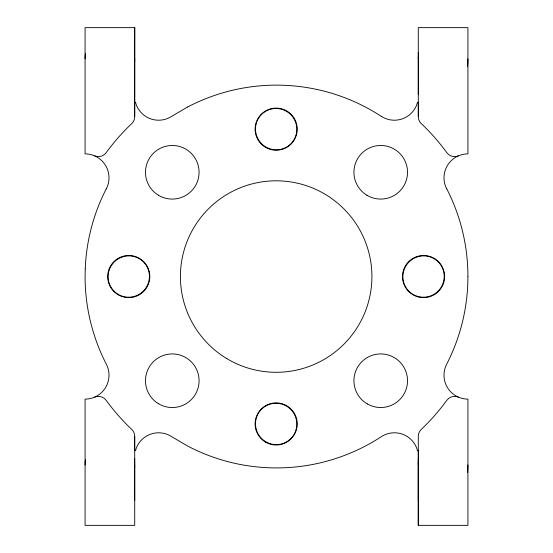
<?xml version="1.0" encoding="UTF-8"?>
<svg xmlns="http://www.w3.org/2000/svg" width="553" height="553" viewBox="0 0 553 553"><rect width="100%" height="100%" fill="white"/><g stroke="black" fill="none" stroke-linecap="round" stroke-linejoin="round"><path stroke-width="0.83" d="M94.674 155.891A9.595 9.595 0 0 0 106.162 152.718A210.797 210.797 0 0 1 129.63 125.614L131.967 123.374A9.477 9.477 0 0 0 134.697 116.593L134.725 27.65L85.079 27.65L85.079 153.879A23.931 23.931 0 0 1 94.674 155.891L96.83 156.969A23.931 23.931 0 0 1 106.273 188.919M134.711 500.589L134.711 458.478M134.697 116.593L134.725 27.65M418.275 525.35L418.31 436.407A9.477 9.477 0 0 1 421.04 429.626L423.377 427.386A210.797 210.797 0 0 0 446.845 400.282A9.595 9.595 0 0 1 458.333 397.109A23.931 23.931 0 0 0 467.921 399.121L467.921 525.35L418.275 525.35L418.31 450.695L417.453 450.695L416.734 448.158A23.931 23.931 0 0 0 381.259 436.704A191.393 191.393 0 0 1 187.585 446.015L171.741 436.704A23.931 23.931 0 0 0 136.273 448.158L135.547 450.695L134.697 450.695L134.697 436.407A9.477 9.477 0 0 0 131.96 429.619L129.63 427.386A210.797 210.797 0 0 1 106.162 400.282A9.595 9.595 0 0 0 94.667 397.109A23.931 23.931 0 0 1 85.079 399.114L85.079 525.35L134.725 525.35L134.697 436.407M418.289 94.522L418.289 52.411M85.231 268.91L85.079 276.5A191.801 191.801 0 0 0 106.273 364.081A23.931 23.931 0 0 1 96.83 396.031L94.667 397.109M467.928 276.5L467.769 284.09A191.808 191.808 0 0 1 446.727 364.081A23.931 23.931 0 0 0 456.17 396.031L458.333 397.109M187.702 106.916L171.748 116.296A23.931 23.931 0 0 1 136.273 104.842L135.554 102.305L134.711 102.305M458.333 155.891A9.595 9.595 0 0 1 446.845 152.718A210.797 210.797 0 0 0 423.377 125.614L421.04 123.381A9.477 9.477 0 0 1 418.31 116.593L418.282 27.65L467.928 27.65L467.928 153.886A23.931 23.931 0 0 0 458.333 155.891L456.177 156.969A23.931 23.931 0 0 0 446.734 188.919M418.31 116.593L418.31 102.305L417.453 102.305L416.734 104.842A23.931 23.931 0 0 1 381.259 116.296M418.289 458.478L418.289 500.589M187.702 106.978A191.393 191.393 0 0 1 381.259 116.351M446.727 188.787A191.808 191.808 0 0 1 467.928 276.369M85.231 268.786A191.801 191.801 0 0 1 106.273 188.787M418.289 464.969A20.827 2.191 83.9 0 1 418.345 462.488M467.914 464.969A20.827 2.191 -83.9 0 1 467.617 472.608M85.079 58.901A20.827 2.191 83.9 0 1 85.466 53.648M134.704 58.901A20.827 2.191 -83.9 0 1 134.649 61.915M85.079 464.969A20.827 2.191 83.9 0 1 85.466 459.716M134.697 464.969A20.827 2.191 -83.9 0 1 134.642 467.983M418.289 58.901A20.827 2.191 83.9 0 1 418.351 56.42M467.914 58.901A20.827 2.191 -83.9 0 1 467.617 66.54M226.771 358.579A95.752 95.752 0 0 0 371.893 278.304A95.752 95.752 0 0 0 229.813 192.769A95.752 95.752 0 0 0 226.771 358.579M366.881 195.223A26.8 26.8 0 0 0 407.52 172.799A26.8 26.8 0 0 0 367.78 148.812A26.8 26.8 0 0 0 366.881 195.223M158.524 195.278A26.8 26.8 0 0 0 199.073 172.688A26.8 26.8 0 0 0 159.236 148.861A26.8 26.8 0 0 0 158.524 195.278M158.234 403.552A26.8 26.8 0 0 0 199.066 381.473A26.8 26.8 0 0 0 159.534 357.148A26.8 26.8 0 0 0 158.234 403.552M367.323 403.932A26.8 26.8 0 0 0 407.526 380.727A26.8 26.8 0 0 0 367.323 357.515A26.8 26.8 0 0 0 367.323 403.932M413.022 294.784A21.055 21.055 0 0 0 444.605 276.548A21.055 21.055 0 0 0 413.022 258.313A21.055 21.055 0 0 0 413.022 294.784M265.627 442.179A21.055 21.055 0 0 0 297.217 423.944A21.055 21.055 0 0 0 265.627 405.708A21.055 21.055 0 0 0 265.627 442.179M118.231 294.784A21.055 21.055 0 0 0 149.822 276.548A21.055 21.055 0 0 0 118.231 258.313A21.055 21.055 0 0 0 118.231 294.784M265.627 147.395A21.055 21.055 0 0 0 297.217 129.153A21.055 21.055 0 0 0 265.627 110.918A21.055 21.055 0 0 0 265.627 147.395M261.479 114.478A20.82 20.606 45 0 0 261.59 143.725A20.82 20.606 45 0 0 290.837 143.835A20.82 20.606 45 0 0 290.726 114.589A20.82 20.606 45 0 0 261.479 114.478M114.084 291.231A20.82 20.606 -45 0 0 143.331 291.12A20.82 20.606 -45 0 0 143.441 261.873A20.82 20.606 -45 0 0 114.194 261.984A20.82 20.606 -45 0 0 114.084 291.231M290.837 438.626A20.82 20.606 45 0 0 290.726 409.379A20.82 20.606 45 0 0 261.479 409.268A20.82 20.606 45 0 0 261.59 438.515A20.82 20.606 45 0 0 290.837 438.626M438.232 261.873A20.82 20.606 -45 0 0 408.985 261.984A20.82 20.606 -45 0 0 408.874 291.231A20.82 20.606 -45 0 0 438.121 291.12A20.82 20.606 -45 0 0 438.232 261.873"/></g></svg>
